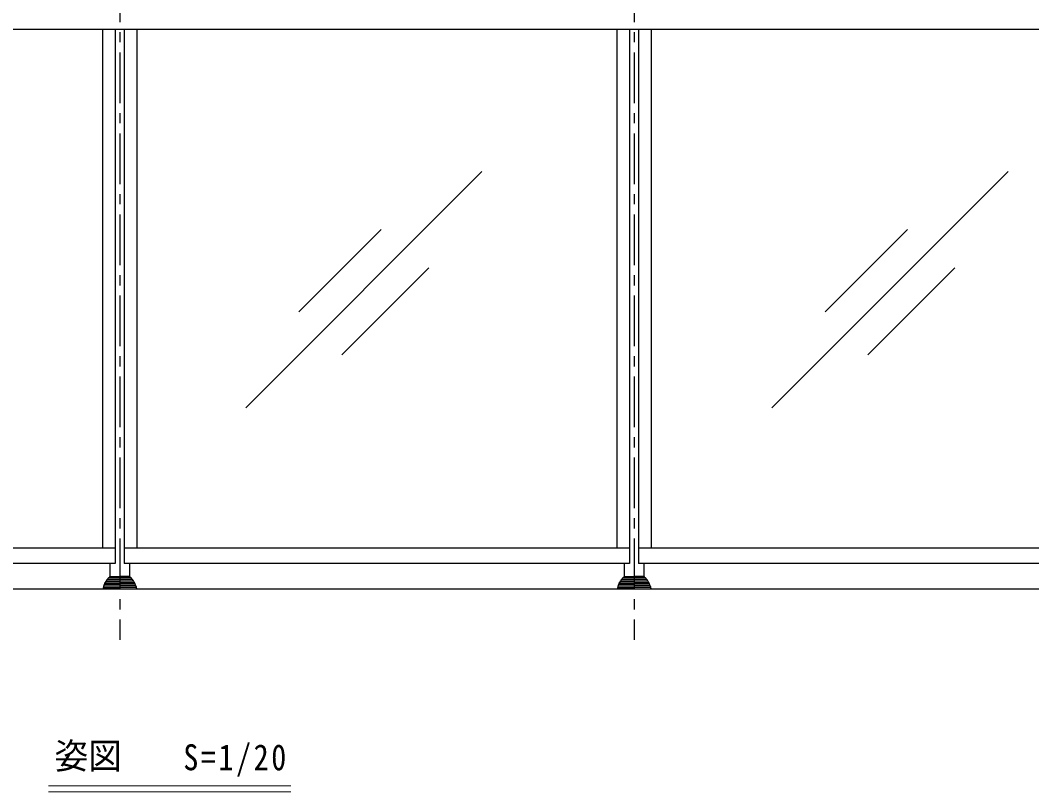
# Model space of a CAD drawing. Units: millimetres at full size, sheet at 1:5, with parts at other scales. Extents: x -1050 to 1050, y -742 to 742.
# Drawn here: x 295.4 to 794.9, y 45 to 425.9 of the extents above; entities that cross this region are included whole.
import ezdxf
from ezdxf.enums import TextEntityAlignment as Align

# ---------------------------------------------------------------- set-up
doc = ezdxf.new("R2010")
doc.units = ezdxf.units.MM
doc.header["$LTSCALE"] = 5
doc.linetypes.add('CHAIN1', pattern=[8, 5, -1, 1, -1])
doc.layers.add('0-9_文字', color=3, linetype='Continuous', lineweight=20)
doc.layers.add('1-6_姿図', color=7, linetype='Continuous')
doc.styles.add('ＭＳ ゴシック', font='')
doc.styles.get('ＭＳ ゴシック').set_extended_font_data('MS Gothic')

msp = doc.modelspace()

# ---------------------------------------------------------------- linework, layer by layer
at = {"layer": '0-9_文字'}
for p, q in [((429.008, 48), (309.255, 48)), ((429.008, 45), (309.255, 45))]:
    msp.add_line(p, q, dxfattribs=at)
at = {"layer": '1-6_姿図', "linetype": 'CHAIN1'}
for p, q in [((344.5, 570), (344.5, 120)), ((598.5, 570), (598.5, 120))]:
    msp.add_line(p, q, dxfattribs=at)
at = {"layer": '1-6_姿図'}
for p, q in [((-90, 421.5), (872.5, 421.5)), ((336, 421.5), (336, 165.25)), ((342.25, 421.5), (342.25, 157.75)), ((346.75, 421.5), (346.75, 157.75)), ((353, 421.5), (353, 165.25)), ((590, 421.5), (590, 165.25)), ((596.25, 421.5), (596.25, 157.75)), ((600.75, 421.5), (600.75, 157.75)), ((607, 421.5), (607, 165.25)), ((406.77, 234.536), (523.374, 351.14)), ((666.54, 234.536), (783.144, 351.14)), ((433.003, 281.982), (473.668, 322.647)), ((692.773, 281.982), (733.438, 322.647)), ((454.216, 260.769), (497.142, 303.694)), ((713.986, 260.769), (756.912, 303.694)), ((342.25, 165.25), (92.75, 165.25)), ((596.25, 165.25), (346.75, 165.25)), ((868.75, 165.25), (600.75, 165.25)), ((342.25, 157.75), (92.75, 157.75)), ((339.75, 151.25), (339.75, 157.75)), ((596.25, 157.75), (346.75, 157.75)), ((349.25, 157.75), (349.25, 151.25)), ((593.75, 151.25), (593.75, 157.75)), ((868.75, 157.75), (600.75, 157.75)), ((603.25, 157.75), (603.25, 151.25)), ((338.573, 150.1), (338.573, 149.8)), ((339.027, 150.6), (344.5, 150.6)), ((339.25, 150.75), (339.25, 150.6)), ((339.75, 151.25), (344.5, 151.25)), ((349.25, 151.25), (344.5, 151.25)), ((349.973, 150.6), (344.5, 150.6)), ((349.75, 150.75), (349.75, 150.6)), ((350.427, 150.1), (350.427, 149.8)), ((592.573, 150.1), (592.573, 149.8)), ((593.027, 150.6), (598.5, 150.6)), ((593.25, 150.75), (593.25, 150.6)), ((593.75, 151.25), (598.5, 151.25)), ((603.25, 151.25), (598.5, 151.25)), ((603.973, 150.6), (598.5, 150.6)), ((603.75, 150.75), (603.75, 150.6)), ((604.427, 150.1), (604.427, 149.8)), ((877.5, 145), (-90, 145)), ((336.25, 145.482), (336.25, 145)), ((336.441, 146.311), (336.441, 145.8)), ((336.441, 145.8), (344.5, 145.8)), ((336.687, 147.014), (336.687, 146.599)), ((336.687, 146.6), (344.5, 146.6)), ((337.005, 147.76), (337.005, 147.407)), ((337.005, 147.407), (344.5, 147.407)), ((337.408, 148.524), (337.408, 148.2)), ((337.408, 148.2), (344.5, 148.2)), ((337.86, 149.001), (344.5, 149.001)), ((337.924, 149.302), (337.924, 149.001)), ((338.382, 149.8), (344.5, 149.8)), ((350.618, 149.8), (344.5, 149.8)), ((351.14, 149.001), (344.5, 149.001)), ((351.592, 148.2), (344.5, 148.2)), ((351.995, 147.407), (344.5, 147.407)), ((352.313, 146.6), (344.5, 146.6)), ((352.559, 145.8), (344.5, 145.8)), ((351.076, 149.302), (351.076, 149.001)), ((351.592, 148.524), (351.592, 148.2)), ((351.995, 147.76), (351.995, 147.407)), ((352.313, 147.014), (352.313, 146.599)), ((352.559, 146.311), (352.559, 145.8)), ((352.75, 145.482), (352.75, 145)), ((590.25, 145.482), (590.25, 145)), ((590.441, 146.311), (590.441, 145.8)), ((590.441, 145.8), (598.5, 145.8)), ((590.687, 147.014), (590.687, 146.599)), ((590.687, 146.6), (598.5, 146.6)), ((591.005, 147.76), (591.005, 147.407)), ((591.005, 147.407), (598.5, 147.407)), ((591.408, 148.524), (591.408, 148.2)), ((591.408, 148.2), (598.5, 148.2)), ((591.86, 149.001), (598.5, 149.001)), ((591.924, 149.302), (591.924, 149.001)), ((592.382, 149.8), (598.5, 149.8)), ((604.618, 149.8), (598.5, 149.8)), ((605.14, 149.001), (598.5, 149.001)), ((605.592, 148.2), (598.5, 148.2)), ((605.995, 147.407), (598.5, 147.407)), ((606.313, 146.6), (598.5, 146.6)), ((606.559, 145.8), (598.5, 145.8)), ((605.076, 149.302), (605.076, 149.001)), ((605.592, 148.524), (605.592, 148.2)), ((605.995, 147.76), (605.995, 147.407)), ((606.313, 147.014), (606.313, 146.599)), ((606.559, 146.311), (606.559, 145.8)), ((606.75, 145.482), (606.75, 145))]:
    msp.add_line(p, q, dxfattribs=at)
for centre, radius, start, end in [((339.084, 150.089), 0.512, 86.56134, 178.79631), ((339.75, 150.75), 0.5, 90, 180), ((349.25, 150.75), 0.5, 0, 90), ((349.916, 150.089), 0.512, 1.20369, 93.43866), ((593.084, 150.089), 0.512, 86.56134, 178.79631), ((593.75, 150.75), 0.5, 90, 180), ((603.25, 150.75), 0.5, 0, 90), ((603.916, 150.089), 0.512, 1.20369, 93.43866), ((336.614, 145.48), 0.364, 118.33625, 179.71056), ((336.744, 146.303), 0.303, 100.92102, 178.46143), ((337.056, 147.04), 0.37, 97.87545, 184.11221), ((337.42, 147.785), 0.415, 91.62275, 183.49063), ((337.873, 148.536), 0.466, 91.64474, 181.439), ((338.412, 149.312), 0.488, 86.57068, 181.25523), ((350.588, 149.312), 0.488, 358.74477, 93.42932), ((351.127, 148.536), 0.466, 358.561, 88.35526), ((351.58, 147.785), 0.415, 356.50937, 88.37725), ((351.944, 147.04), 0.37, 355.88779, 82.12455), ((352.256, 146.303), 0.303, 1.53857, 79.07898), ((352.386, 145.48), 0.364, 0.28944, 61.66375), ((590.614, 145.48), 0.364, 118.33625, 179.71056), ((590.744, 146.303), 0.303, 100.92102, 178.46143), ((591.056, 147.04), 0.37, 97.87545, 184.11221), ((591.42, 147.785), 0.415, 91.62275, 183.49063), ((591.873, 148.536), 0.466, 91.64474, 181.439), ((592.412, 149.312), 0.488, 86.57068, 181.25523), ((604.588, 149.312), 0.488, 358.74477, 93.42932), ((605.127, 148.536), 0.466, 358.561, 88.35526), ((605.58, 147.785), 0.415, 356.50937, 88.37725), ((605.944, 147.04), 0.37, 355.88779, 82.12455), ((606.256, 146.303), 0.303, 1.53857, 79.07898), ((606.386, 145.48), 0.364, 0.28944, 61.66375)]:
    msp.add_arc(centre, radius, start, end, dxfattribs=at)

# ---------------------------------------------------------------- texts
at = {"layer": '0-9_文字', "style": 'ＭＳ ゴシック', "width": 0.95}
msp.add_text('姿図', height=12.83, dxfattribs=at).set_placement((312.321, 52.481), align=Align.BOTTOM_LEFT)
at = {"layer": '0-9_文字', "insert": (375.914, 52.481), "char_height": 12.83, "attachment_point": 7, "style": 'ＭＳ ゴシック'}
msp.add_mtext('\\T1.17;\\W0.85;S=1/20', dxfattribs=at)

doc.saveas('drawing.dxf')
